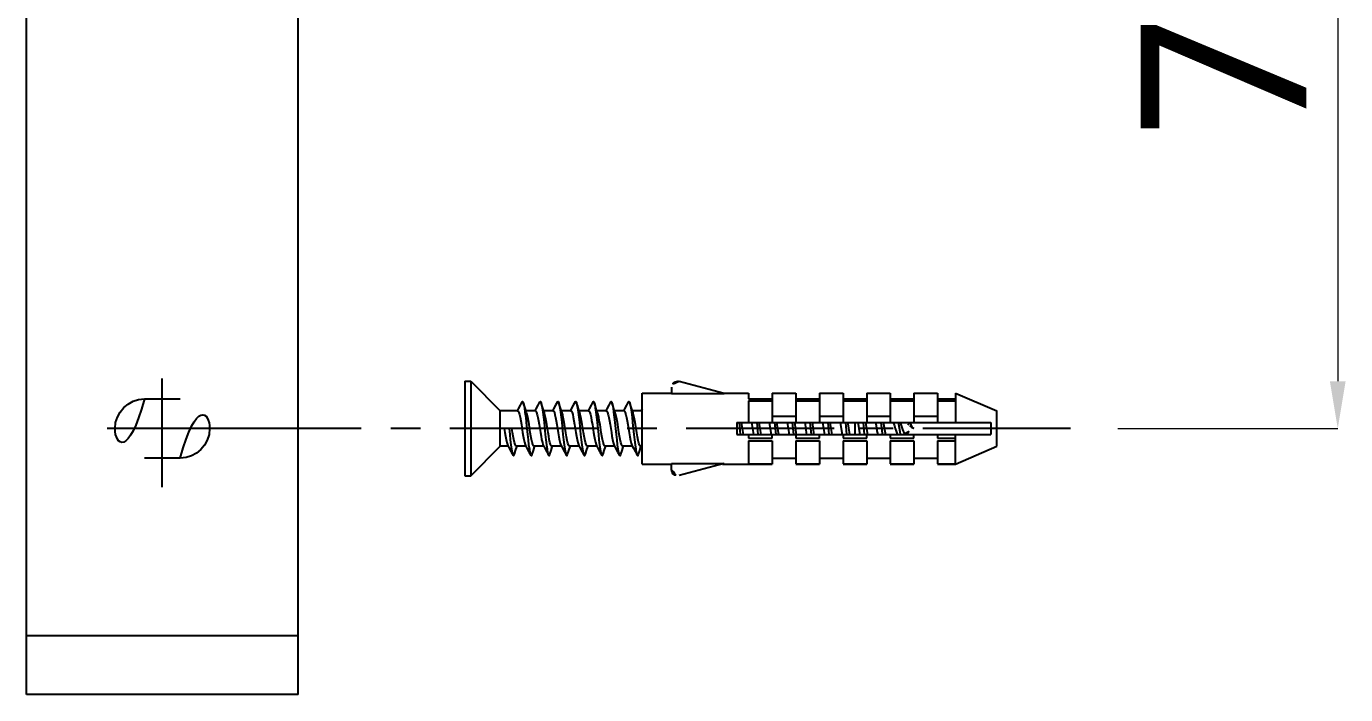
# Model space of a CAD drawing. Extents: x 16296660632 to 16296676729, y -37409619871 to -37409616801.
# Drawn here: x 16296676424.3 to 16296676535.9, y -37409617481.8 to -37409617425.3 of the extents above; entities that cross this region are included whole.
import ezdxf

# ---------------------------------------------------------------- set-up
doc = ezdxf.new("R2010")
doc.units = 0
doc.header["$LTSCALE"] = 10
doc.header["$MEASUREMENT"] = 0
doc.header["$PDMODE"] = 3
doc.header["$PDSIZE"] = -10
doc.linetypes.add('CENTER', pattern=[2, 1.25, -0.25, 0.25, -0.25])
doc.layers.get('0').update_dxf_attribs({"linetype": 'CONTINUOUS'})
doc.layers.get('DEFPOINTS').update_dxf_attribs({"linetype": 'CONTINUOUS'})
doc.styles.add('Daelim Dimension', font='NanumGothic.ttf')
doc.dimstyles.new('DEFAULT', dxfattribs={"dimscale": 2, "dimtxt": 2, "dimasz": 2, "dimexe": 0, "dimexo": 2, "dimgap": 1, "dimtad": 1, "dimdec": 1, "dimzin": 9, "dimdsep": 46, "dimtxsty": 'Daelim Dimension', "dimcen": 0.5, "dimclrd": 252, "dimclre": 252, "dimclrt": 3, "dimadec": 1, "dimazin": 0, "dimtfac": 1, "dimtdec": 1, "dimtix": 1, "dimtmove": 0, "dimatfit": 3, "dimfxl": 1, "dimtolj": 1, "dimtzin": 1, "dimlwd": 9, "dimlwe": 9, "dimarcsym": 0})

# ---------------------------------------------------------------- blocks, each defined once
blk = doc.blocks.new('*D5')
at = {"color": 5, "lineweight": 9, "ltscale": 0.5, "transparency": 16777216}
for p, q in [((16296676515.6384, -37409617389.26638), (16296676535.22091, -37409617389.26638)), ((16296676535.22091, -37409617393.26638), (16296676535.22091, -37409617455.26638)), ((16296676516.61379, -37409617459.26638), (16296676535.22091, -37409617459.26638))]:
    blk.add_line(p, q, dxfattribs=at)
at = {"color": 5, "ltscale": 0.5, "transparency": 16777216}
for points in [[(16296676534.55424, -37409617393.26638), (16296676535.88757, -37409617393.26638), (16296676535.22091, -37409617389.26638)], [(16296676534.55424, -37409617455.26638), (16296676535.88757, -37409617455.26638), (16296676535.22091, -37409617459.26638)]]:
    blk.add_solid(points, dxfattribs=at)
at = {"layer": 'DEFPOINTS', "color": 0, "ltscale": 0.5, "transparency": 16777216}
for p in [(16296676511.6384, -37409617389.26638), (16296676512.61379, -37409617459.26638), (16296676535.22091, -37409617459.26638)]:
    blk.add_point(p, dxfattribs=at)
at = {"color": 7, "ltscale": 0.5, "transparency": 16777216, "insert": (16296676525.65009, -37409617424.26638), "char_height": 14, "attachment_point": 5, "rotation": 90, "style": 'Daelim Dimension'}
blk.add_mtext('\\A1;70', dxfattribs=at)

msp = doc.modelspace()

# ---------------------------------------------------------------- linework, layer by layer
at = {"ltscale": 0.5}
for p, q in [((16296676424.28, -37409617481.77), (16296676424.28, -37409617368.77)), ((16296676447.28, -37409617481.77), (16296676447.28, -37409617368.77)), ((16296676435.78, -37409617464.23), (16296676435.78, -37409617455.04)), ((16296676434.28, -37409617456.77), (16296676437.28, -37409617456.77)), ((16296676440.45, -37409617459.27), (16296676431.1, -37409617459.27)), ((16296676437.28, -37409617461.77), (16296676434.28, -37409617461.77)), ((16296676424.28, -37409617476.77), (16296676447.28, -37409617476.77)), ((16296676447.28, -37409617481.77), (16296676424.28, -37409617481.77))]:
    msp.add_line(p, q, dxfattribs=at)
at = {"color": 2, "linetype": 'Continuous'}
for p, q in [((16296676461.37, -37409617455.27), (16296676461.87, -37409617455.27)), ((16296676461.37, -37409617455.27), (16296676461.37, -37409617463.27)), ((16296676461.87, -37409617455.27), (16296676464.37, -37409617457.77)), ((16296676461.87, -37409617455.27), (16296676461.87, -37409617463.27)), ((16296676483.32, -37409617456.31), (16296676479.5, -37409617455.28)), ((16296676476.37, -37409617456.27), (16296676478.87, -37409617456.27)), ((16296676476.37, -37409617462.27), (16296676476.37, -37409617456.27)), ((16296676478.87, -37409617455.77), (16296676478.87, -37409617456.31)), ((16296676478.87, -37409617456.31), (16296676483.32, -37409617456.31)), ((16296676483.17, -37409617456.27), (16296676485.37, -37409617456.27)), ((16296676485.37, -37409617456.27), (16296676485.37, -37409617456.77)), ((16296676487.37, -37409617456.27), (16296676489.37, -37409617456.27)), ((16296676487.37, -37409617456.27), (16296676489.37, -37409617456.27)), ((16296676487.37, -37409617456.27), (16296676487.37, -37409617458.77)), ((16296676489.37, -37409617456.27), (16296676489.37, -37409617458.77)), ((16296676491.37, -37409617456.27), (16296676493.37, -37409617456.27)), ((16296676491.37, -37409617456.27), (16296676493.37, -37409617456.27)), ((16296676491.37, -37409617456.27), (16296676491.37, -37409617458.77)), ((16296676493.37, -37409617456.27), (16296676493.37, -37409617458.77)), ((16296676495.37, -37409617456.27), (16296676497.37, -37409617456.27)), ((16296676495.37, -37409617456.27), (16296676497.37, -37409617456.27)), ((16296676495.37, -37409617456.27), (16296676495.37, -37409617458.77)), ((16296676497.37, -37409617456.27), (16296676497.37, -37409617458.77)), ((16296676499.37, -37409617456.27), (16296676501.37, -37409617456.27)), ((16296676499.37, -37409617456.27), (16296676501.37, -37409617456.27)), ((16296676499.37, -37409617456.27), (16296676499.37, -37409617458.77)), ((16296676501.37, -37409617456.27), (16296676501.37, -37409617458.77)), ((16296676502.87, -37409617456.27), (16296676506.37, -37409617457.77)), ((16296676502.87, -37409617456.27), (16296676502.87, -37409617458.77)), ((16296676468.88, -37409617457.61), (16296676468.8, -37409617457.77)), ((16296676470.38, -37409617457.61), (16296676470.3, -37409617457.77)), ((16296676471.88, -37409617457.61), (16296676471.8, -37409617457.77)), ((16296676473.38, -37409617457.61), (16296676473.3, -37409617457.77)), ((16296676474.88, -37409617457.61), (16296676474.8, -37409617457.77)), ((16296676476.37, -37409617457.64), (16296676476.3, -37409617457.77)), ((16296676485.37, -37409617456.77), (16296676487.37, -37409617456.77)), ((16296676485.37, -37409617456.92), (16296676487.37, -37409617456.92)), ((16296676485.37, -37409617456.92), (16296676485.37, -37409617458.77)), ((16296676489.37, -37409617456.77), (16296676491.37, -37409617456.77)), ((16296676489.37, -37409617456.92), (16296676491.37, -37409617456.92)), ((16296676493.37, -37409617456.77), (16296676495.37, -37409617456.77)), ((16296676493.37, -37409617456.92), (16296676495.37, -37409617456.92)), ((16296676497.37, -37409617456.77), (16296676499.37, -37409617456.77)), ((16296676497.37, -37409617456.92), (16296676499.37, -37409617456.92)), ((16296676501.37, -37409617456.77), (16296676502.87, -37409617456.77)), ((16296676501.37, -37409617456.92), (16296676502.87, -37409617456.92)), ((16296676465.84, -37409617457.77), (16296676464.37, -37409617457.77)), ((16296676464.37, -37409617460.77), (16296676464.37, -37409617457.77)), ((16296676467.34, -37409617457.77), (16296676466.54, -37409617457.77)), ((16296676468.84, -37409617457.77), (16296676468.04, -37409617457.77)), ((16296676470.34, -37409617457.77), (16296676469.54, -37409617457.77)), ((16296676471.84, -37409617457.77), (16296676471.04, -37409617457.77)), ((16296676472.6, -37409617457.94), (16296676472.52, -37409617457.71)), ((16296676473.34, -37409617457.77), (16296676472.54, -37409617457.77)), ((16296676474.84, -37409617457.77), (16296676474.04, -37409617457.77)), ((16296676476.34, -37409617457.77), (16296676475.54, -37409617457.77)), ((16296676476.34, -37409617457.77), (16296676476.37, -37409617457.79)), ((16296676484.37, -37409617458.77), (16296676505.87, -37409617458.77)), ((16296676484.37, -37409617458.77), (16296676484.37, -37409617459.77)), ((16296676484.57, -37409617458.77), (16296676484.67, -37409617459.77)), ((16296676484.81, -37409617458.93), (16296676484.78, -37409617458.77)), ((16296676486.07, -37409617458.77), (16296676486.17, -37409617459.77)), ((16296676486.31, -37409617458.93), (16296676486.28, -37409617458.77)), ((16296676487.37, -37409617458.22), (16296676489.37, -37409617458.22)), ((16296676487.57, -37409617458.77), (16296676487.67, -37409617459.77)), ((16296676488.63, -37409617458.77), (16296676488.66, -37409617458.93)), ((16296676489.07, -37409617458.77), (16296676489.17, -37409617459.77)), ((16296676490.13, -37409617458.77), (16296676490.16, -37409617458.93)), ((16296676490.57, -37409617458.77), (16296676490.67, -37409617459.77)), ((16296676491.37, -37409617458.22), (16296676493.37, -37409617458.22)), ((16296676491.63, -37409617458.77), (16296676491.66, -37409617458.93)), ((16296676492.07, -37409617458.77), (16296676492.17, -37409617459.77)), ((16296676492.31, -37409617458.93), (16296676492.28, -37409617458.77)), ((16296676493.57, -37409617458.77), (16296676493.67, -37409617459.77)), ((16296676494.37, -37409617458.77), (16296676494.37, -37409617459.77)), ((16296676494.63, -37409617458.77), (16296676494.65, -37409617458.91)), ((16296676495.07, -37409617458.77), (16296676495.17, -37409617459.77)), ((16296676495.37, -37409617458.22), (16296676497.37, -37409617458.22)), ((16296676496.56, -37409617458.77), (16296676496.61, -37409617459.23)), ((16296676499.02, -37409617458.77), (16296676498.86, -37409617458.98)), ((16296676499.25, -37409617459.2), (16296676499.05, -37409617458.77)), ((16296676499.37, -37409617458.22), (16296676501.37, -37409617458.22)), ((16296676505.87, -37409617458.77), (16296676505.87, -37409617459.77)), ((16296676506.37, -37409617460.77), (16296676506.37, -37409617457.77)), ((16296676465.36, -37409617459.27), (16296676464.71, -37409617459.27)), ((16296676484.37, -37409617459.77), (16296676505.87, -37409617459.77)), ((16296676485.37, -37409617459.77), (16296676485.37, -37409617460.07)), ((16296676485.77, -37409617459.6), (16296676485.79, -37409617459.77)), ((16296676487.27, -37409617459.63), (16296676487.29, -37409617459.77)), ((16296676487.37, -37409617460.07), (16296676487.37, -37409617459.77)), ((16296676487.94, -37409617459.77), (16296676487.92, -37409617459.63)), ((16296676489.37, -37409617459.77), (16296676489.37, -37409617460.07)), ((16296676489.44, -37409617459.77), (16296676489.41, -37409617459.6)), ((16296676490.94, -37409617459.77), (16296676490.91, -37409617459.6)), ((16296676491.37, -37409617460.07), (16296676491.37, -37409617459.77)), ((16296676493.27, -37409617459.63), (16296676493.29, -37409617459.77)), ((16296676493.37, -37409617459.77), (16296676493.37, -37409617460.07)), ((16296676495.36, -37409617459.27), (16296676494.71, -37409617459.27)), ((16296676495.37, -37409617460.07), (16296676495.37, -37409617459.77)), ((16296676495.42, -37409617459.62), (16296676495.44, -37409617459.75)), ((16296676497.37, -37409617459.77), (16296676497.37, -37409617460.07)), ((16296676498.56, -37409617459.68), (16296676498.62, -37409617459.72)), ((16296676498.64, -37409617459.7), (16296676498.61, -37409617459.71)), ((16296676498.62, -37409617459.72), (16296676498.66, -37409617459.73)), ((16296676499.37, -37409617460.07), (16296676499.37, -37409617459.77)), ((16296676501.37, -37409617459.77), (16296676501.37, -37409617460.07)), ((16296676502.87, -37409617462.27), (16296676502.87, -37409617459.77)), ((16296676461.87, -37409617463.27), (16296676464.37, -37409617460.77)), ((16296676465.05, -37409617460.77), (16296676464.37, -37409617460.77)), ((16296676466.55, -37409617460.77), (16296676465.73, -37409617460.77)), ((16296676468.05, -37409617460.77), (16296676467.23, -37409617460.77)), ((16296676467.27, -37409617460.82), (16296676467.29, -37409617460.77)), ((16296676468.01, -37409617460.7), (16296676468.05, -37409617460.77)), ((16296676469.55, -37409617460.77), (16296676468.73, -37409617460.77)), ((16296676468.77, -37409617460.82), (16296676468.79, -37409617460.77)), ((16296676469.51, -37409617460.7), (16296676469.63, -37409617460.93)), ((16296676471.05, -37409617460.77), (16296676470.23, -37409617460.77)), ((16296676470.27, -37409617460.82), (16296676470.29, -37409617460.77)), ((16296676472.55, -37409617460.77), (16296676471.73, -37409617460.77)), ((16296676471.77, -37409617460.82), (16296676471.79, -37409617460.77)), ((16296676474.05, -37409617460.77), (16296676473.23, -37409617460.77)), ((16296676473.27, -37409617460.82), (16296676473.29, -37409617460.77)), ((16296676475.55, -37409617460.77), (16296676474.73, -37409617460.77)), ((16296676474.77, -37409617460.82), (16296676474.79, -37409617460.77)), ((16296676476.37, -37409617460.77), (16296676476.23, -37409617460.77)), ((16296676485.37, -37409617460.07), (16296676487.37, -37409617460.07)), ((16296676485.37, -37409617460.31), (16296676487.37, -37409617460.31)), ((16296676485.37, -37409617460.31), (16296676485.37, -37409617462.26)), ((16296676487.37, -37409617460.31), (16296676487.37, -37409617462.27)), ((16296676489.37, -37409617460.07), (16296676491.37, -37409617460.07)), ((16296676489.37, -37409617460.31), (16296676491.37, -37409617460.31)), ((16296676489.37, -37409617460.31), (16296676489.37, -37409617462.26)), ((16296676491.37, -37409617460.31), (16296676491.37, -37409617462.27)), ((16296676493.37, -37409617460.07), (16296676495.37, -37409617460.07)), ((16296676493.37, -37409617460.31), (16296676495.37, -37409617460.31)), ((16296676493.37, -37409617460.31), (16296676493.37, -37409617462.26)), ((16296676495.37, -37409617460.31), (16296676495.37, -37409617462.27)), ((16296676497.37, -37409617460.07), (16296676499.37, -37409617460.07)), ((16296676497.37, -37409617460.31), (16296676499.37, -37409617460.31)), ((16296676497.37, -37409617460.31), (16296676497.37, -37409617462.26)), ((16296676499.37, -37409617460.31), (16296676499.37, -37409617462.27)), ((16296676501.37, -37409617460.07), (16296676502.87, -37409617460.07)), ((16296676501.37, -37409617460.31), (16296676502.87, -37409617460.31)), ((16296676501.37, -37409617460.31), (16296676501.37, -37409617462.26)), ((16296676502.87, -37409617462.27), (16296676506.37, -37409617460.77)), ((16296676487.37, -37409617461.77), (16296676489.37, -37409617461.77)), ((16296676491.37, -37409617461.77), (16296676493.37, -37409617461.77)), ((16296676495.37, -37409617461.77), (16296676497.37, -37409617461.77)), ((16296676499.37, -37409617461.77), (16296676501.37, -37409617461.77)), ((16296676461.37, -37409617463.27), (16296676461.87, -37409617463.27)), ((16296676476.37, -37409617462.27), (16296676478.87, -37409617462.27)), ((16296676478.87, -37409617462.22), (16296676483.32, -37409617462.22)), ((16296676478.87, -37409617462.77), (16296676478.87, -37409617462.22)), ((16296676483.32, -37409617462.22), (16296676479.5, -37409617463.25)), ((16296676483.17, -37409617462.27), (16296676487.37, -37409617462.27)), ((16296676485.37, -37409617462.26), (16296676487.37, -37409617462.26)), ((16296676489.37, -37409617462.26), (16296676491.37, -37409617462.26)), ((16296676489.37, -37409617462.27), (16296676491.37, -37409617462.27)), ((16296676493.37, -37409617462.26), (16296676495.37, -37409617462.26)), ((16296676493.37, -37409617462.27), (16296676495.37, -37409617462.27)), ((16296676497.37, -37409617462.26), (16296676499.37, -37409617462.26)), ((16296676497.37, -37409617462.27), (16296676499.37, -37409617462.27)), ((16296676501.37, -37409617462.26), (16296676502.87, -37409617462.26)), ((16296676501.37, -37409617462.27), (16296676502.87, -37409617462.27))]:
    msp.add_line(p, q, dxfattribs=at)
at = {"color": 1, "linetype": 'CENTER'}
msp.add_line((16296676512.61, -37409617459.27), (16296676440.45, -37409617459.27), dxfattribs=at)
at = {"color": 2, "linetype": 'Continuous'}
for points in [[(16296676466.2, -37409617457.01), (16296676466.05, -37409617457.3), (16296676465.88, -37409617457.61), (16296676465.8, -37409617457.77)], [(16296676466.2, -37409617457.01), (16296676466.21, -37409617457), (16296676466.26, -37409617456.97), (16296676466.31, -37409617457.05), (16296676466.32, -37409617457.09)], [(16296676466.6, -37409617457.94), (16296676466.52, -37409617457.71), (16296676466.42, -37409617457.39), (16296676466.32, -37409617457.09)], [(16296676466.32, -37409617457.09), (16296676466.36, -37409617457.24), (16296676466.41, -37409617457.51), (16296676466.46, -37409617457.88), (16296676466.52, -37409617458.3), (16296676466.57, -37409617458.77)], [(16296676467.7, -37409617457.01), (16296676467.55, -37409617457.3), (16296676467.38, -37409617457.61), (16296676467.3, -37409617457.77)], [(16296676467.7, -37409617457.01), (16296676467.71, -37409617457), (16296676467.76, -37409617456.97), (16296676467.81, -37409617457.05), (16296676467.82, -37409617457.09)], [(16296676468.1, -37409617457.94), (16296676468.02, -37409617457.71), (16296676467.92, -37409617457.39), (16296676467.82, -37409617457.09)], [(16296676467.82, -37409617457.09), (16296676467.86, -37409617457.24), (16296676467.91, -37409617457.51), (16296676467.96, -37409617457.88), (16296676468.02, -37409617458.3), (16296676468.07, -37409617458.77)], [(16296676469.2, -37409617457.01), (16296676469.05, -37409617457.3), (16296676468.88, -37409617457.61)], [(16296676469.2, -37409617457.01), (16296676469.21, -37409617457), (16296676469.26, -37409617456.97), (16296676469.31, -37409617457.05), (16296676469.32, -37409617457.09)], [(16296676469.6, -37409617457.94), (16296676469.52, -37409617457.71), (16296676469.42, -37409617457.39), (16296676469.32, -37409617457.09)], [(16296676469.32, -37409617457.09), (16296676469.36, -37409617457.24), (16296676469.41, -37409617457.51), (16296676469.46, -37409617457.88), (16296676469.52, -37409617458.3), (16296676469.57, -37409617458.77)], [(16296676470.7, -37409617457.01), (16296676470.55, -37409617457.3), (16296676470.38, -37409617457.61)], [(16296676470.7, -37409617457.01), (16296676470.71, -37409617457), (16296676470.76, -37409617456.97), (16296676470.81, -37409617457.05), (16296676470.82, -37409617457.09)], [(16296676471.1, -37409617457.94), (16296676471.02, -37409617457.71), (16296676470.92, -37409617457.39), (16296676470.82, -37409617457.09)], [(16296676470.82, -37409617457.09), (16296676470.86, -37409617457.24), (16296676470.91, -37409617457.51), (16296676470.96, -37409617457.88), (16296676471.02, -37409617458.3), (16296676471.07, -37409617458.77), (16296676471.17, -37409617459.76)], [(16296676472.2, -37409617457.01), (16296676472.05, -37409617457.3), (16296676471.88, -37409617457.61)], [(16296676472.2, -37409617457.01), (16296676472.21, -37409617457), (16296676472.26, -37409617456.97), (16296676472.31, -37409617457.05), (16296676472.32, -37409617457.09)], [(16296676472.52, -37409617457.71), (16296676472.42, -37409617457.39), (16296676472.32, -37409617457.09)], [(16296676472.32, -37409617457.09), (16296676472.36, -37409617457.24), (16296676472.41, -37409617457.51), (16296676472.46, -37409617457.88), (16296676472.52, -37409617458.3), (16296676472.57, -37409617458.77)], [(16296676473.7, -37409617457.01), (16296676473.55, -37409617457.3), (16296676473.38, -37409617457.61)], [(16296676473.7, -37409617457.01), (16296676473.71, -37409617457), (16296676473.76, -37409617456.97), (16296676473.81, -37409617457.05), (16296676473.82, -37409617457.09)], [(16296676474.1, -37409617457.94), (16296676474.02, -37409617457.71), (16296676473.92, -37409617457.39), (16296676473.82, -37409617457.09)], [(16296676473.82, -37409617457.09), (16296676473.86, -37409617457.24), (16296676473.91, -37409617457.51), (16296676473.96, -37409617457.88), (16296676474.02, -37409617458.3), (16296676474.07, -37409617458.77)], [(16296676475.2, -37409617457.01), (16296676475.05, -37409617457.3), (16296676474.88, -37409617457.61)], [(16296676475.2, -37409617457.01), (16296676475.21, -37409617457), (16296676475.26, -37409617456.97), (16296676475.31, -37409617457.05), (16296676475.32, -37409617457.09)], [(16296676475.6, -37409617457.94), (16296676475.52, -37409617457.71), (16296676475.42, -37409617457.39), (16296676475.32, -37409617457.09)], [(16296676475.32, -37409617457.09), (16296676475.36, -37409617457.24), (16296676475.41, -37409617457.51), (16296676475.46, -37409617457.88), (16296676475.52, -37409617458.3), (16296676475.57, -37409617458.77)], [(16296676465.84, -37409617457.77), (16296676465.89, -37409617457.8), (16296676465.94, -37409617457.92), (16296676466, -37409617458.09), (16296676466.05, -37409617458.32), (16296676466.1, -37409617458.61), (16296676466.16, -37409617458.93)], [(16296676466.57, -37409617458.77), (16296676466.67, -37409617459.76), (16296676466.72, -37409617460.23), (16296676466.77, -37409617460.66), (16296676466.83, -37409617461.02), (16296676466.88, -37409617461.3), (16296676466.93, -37409617461.48), (16296676466.95, -37409617461.52)], [(16296676466.91, -37409617459.6), (16296676466.81, -37409617458.93), (16296676466.75, -37409617458.61), (16296676466.7, -37409617458.32), (16296676466.64, -37409617458.09), (16296676466.6, -37409617457.94)], [(16296676467.34, -37409617457.77), (16296676467.39, -37409617457.8), (16296676467.44, -37409617457.91), (16296676467.5, -37409617458.1), (16296676467.55, -37409617458.33), (16296676467.6, -37409617458.61), (16296676467.66, -37409617458.93)], [(16296676468.07, -37409617458.77), (16296676468.17, -37409617459.76), (16296676468.22, -37409617460.23), (16296676468.27, -37409617460.66), (16296676468.33, -37409617461.02), (16296676468.38, -37409617461.3), (16296676468.43, -37409617461.48), (16296676468.45, -37409617461.52)], [(16296676468.41, -37409617459.6), (16296676468.31, -37409617458.93), (16296676468.25, -37409617458.61), (16296676468.2, -37409617458.33), (16296676468.15, -37409617458.1), (16296676468.1, -37409617457.94)], [(16296676468.84, -37409617457.77), (16296676468.89, -37409617457.8), (16296676468.95, -37409617457.92), (16296676469, -37409617458.1), (16296676469.05, -37409617458.34), (16296676469.11, -37409617458.62), (16296676469.16, -37409617458.94), (16296676469.27, -37409617459.63)], [(16296676469.57, -37409617458.77), (16296676469.67, -37409617459.76), (16296676469.72, -37409617460.23), (16296676469.77, -37409617460.66), (16296676469.83, -37409617461.02), (16296676469.88, -37409617461.3), (16296676469.93, -37409617461.48), (16296676469.95, -37409617461.52)], [(16296676469.92, -37409617459.63), (16296676469.81, -37409617458.94), (16296676469.75, -37409617458.62), (16296676469.7, -37409617458.34), (16296676469.65, -37409617458.1), (16296676469.6, -37409617457.94)], [(16296676470.34, -37409617457.77), (16296676470.39, -37409617457.8), (16296676470.44, -37409617457.91), (16296676470.5, -37409617458.09), (16296676470.55, -37409617458.32), (16296676470.6, -37409617458.61), (16296676470.66, -37409617458.93), (16296676470.77, -37409617459.6)], [(16296676471.31, -37409617458.93), (16296676471.25, -37409617458.61), (16296676471.2, -37409617458.32), (16296676471.14, -37409617458.09), (16296676471.1, -37409617457.94)], [(16296676471.84, -37409617457.77), (16296676471.89, -37409617457.8), (16296676471.94, -37409617457.92), (16296676472, -37409617458.09), (16296676472.05, -37409617458.32), (16296676472.1, -37409617458.61), (16296676472.16, -37409617458.93), (16296676472.26, -37409617459.6)], [(16296676472.57, -37409617458.77), (16296676472.67, -37409617459.76), (16296676472.72, -37409617460.23), (16296676472.77, -37409617460.66), (16296676472.83, -37409617461.02), (16296676472.88, -37409617461.3), (16296676472.93, -37409617461.48), (16296676472.95, -37409617461.52)], [(16296676472.81, -37409617458.93), (16296676472.75, -37409617458.61), (16296676472.7, -37409617458.32), (16296676472.64, -37409617458.09), (16296676472.6, -37409617457.94)], [(16296676473.34, -37409617457.77), (16296676473.39, -37409617457.8), (16296676473.44, -37409617457.91), (16296676473.5, -37409617458.1), (16296676473.55, -37409617458.33), (16296676473.6, -37409617458.61), (16296676473.66, -37409617458.93), (16296676473.77, -37409617459.6)], [(16296676474.07, -37409617458.77), (16296676474.17, -37409617459.76), (16296676474.22, -37409617460.23), (16296676474.27, -37409617460.66), (16296676474.33, -37409617461.02), (16296676474.38, -37409617461.3), (16296676474.43, -37409617461.48), (16296676474.45, -37409617461.52)], [(16296676474.31, -37409617458.93), (16296676474.25, -37409617458.61), (16296676474.2, -37409617458.33), (16296676474.15, -37409617458.1), (16296676474.1, -37409617457.94)], [(16296676474.84, -37409617457.77), (16296676474.89, -37409617457.8), (16296676474.95, -37409617457.92), (16296676475, -37409617458.1), (16296676475.05, -37409617458.34), (16296676475.11, -37409617458.62), (16296676475.16, -37409617458.94), (16296676475.27, -37409617459.63)], [(16296676475.57, -37409617458.77), (16296676475.67, -37409617459.76), (16296676475.72, -37409617460.23), (16296676475.77, -37409617460.66), (16296676475.83, -37409617461.02), (16296676475.88, -37409617461.3), (16296676475.93, -37409617461.48), (16296676475.95, -37409617461.52)], [(16296676475.92, -37409617459.63), (16296676475.81, -37409617458.94), (16296676475.75, -37409617458.62), (16296676475.7, -37409617458.34), (16296676475.65, -37409617458.1), (16296676475.6, -37409617457.94)], [(16296676485.63, -37409617458.77), (16296676485.66, -37409617458.93), (16296676485.77, -37409617459.6)], [(16296676487.13, -37409617458.77), (16296676487.16, -37409617458.94), (16296676487.27, -37409617459.63)], [(16296676487.92, -37409617459.63), (16296676487.81, -37409617458.94), (16296676487.78, -37409617458.77)], [(16296676489.41, -37409617459.6), (16296676489.31, -37409617458.93), (16296676489.28, -37409617458.78)], [(16296676490.91, -37409617459.6), (16296676490.81, -37409617458.93), (16296676490.78, -37409617458.77)], [(16296676493.13, -37409617458.77), (16296676493.16, -37409617458.94), (16296676493.27, -37409617459.63)], [(16296676493.94, -37409617459.77), (16296676493.91, -37409617459.59), (16296676493.85, -37409617459.23), (16296676493.8, -37409617458.88), (16296676493.78, -37409617458.77)], [(16296676495.28, -37409617458.77), (16296676495.3, -37409617458.92), (16296676495.42, -37409617459.62)], [(16296676496.12, -37409617458.77), (16296676496.16, -37409617459), (16296676496.21, -37409617459.27)], [(16296676496.77, -37409617458.77), (16296676496.79, -37409617458.88), (16296676496.85, -37409617459.19), (16296676496.9, -37409617459.5), (16296676496.95, -37409617459.77)], [(16296676497.64, -37409617458.77), (16296676497.65, -37409617458.81), (16296676497.72, -37409617459.04), (16296676497.79, -37409617459.27)], [(16296676498.04, -37409617458.77), (16296676498.06, -37409617458.89), (16296676498.11, -37409617459.21), (16296676498.16, -37409617459.52), (16296676498.2, -37409617459.77)], [(16296676498.19, -37409617458.77), (16296676498.22, -37409617458.84), (16296676498.33, -37409617459.19)], [(16296676464.71, -37409617459.27), (16296676464.77, -37409617459.6), (16296676464.82, -37409617459.92), (16296676464.87, -37409617460.21), (16296676464.93, -37409617460.44), (16296676464.98, -37409617460.62), (16296676465.01, -37409617460.7)], [(16296676465.12, -37409617459.27), (16296676465.17, -37409617459.76), (16296676465.22, -37409617460.23), (16296676465.27, -37409617460.66), (16296676465.33, -37409617461.02), (16296676465.38, -37409617461.3), (16296676465.43, -37409617461.48), (16296676465.45, -37409617461.52)], [(16296676465.73, -37409617460.77), (16296676465.68, -37409617460.73), (16296676465.63, -37409617460.62), (16296676465.57, -37409617460.44), (16296676465.52, -37409617460.21), (16296676465.47, -37409617459.92), (16296676465.41, -37409617459.6), (16296676465.36, -37409617459.27)], [(16296676466.16, -37409617458.93), (16296676466.26, -37409617459.6), (16296676466.32, -37409617459.91), (16296676466.37, -37409617460.19), (16296676466.42, -37409617460.43), (16296676466.48, -37409617460.61), (16296676466.51, -37409617460.7)], [(16296676467.23, -37409617460.77), (16296676467.18, -37409617460.73), (16296676467.13, -37409617460.61), (16296676467.07, -37409617460.43), (16296676467.02, -37409617460.19), (16296676466.96, -37409617459.91), (16296676466.91, -37409617459.6)], [(16296676467.66, -37409617458.93), (16296676467.77, -37409617459.6), (16296676467.82, -37409617459.92), (16296676467.87, -37409617460.2), (16296676467.93, -37409617460.44), (16296676467.98, -37409617460.62), (16296676468.01, -37409617460.7)], [(16296676468.73, -37409617460.77), (16296676468.68, -37409617460.73), (16296676468.63, -37409617460.62), (16296676468.57, -37409617460.44), (16296676468.52, -37409617460.2), (16296676468.47, -37409617459.92), (16296676468.41, -37409617459.6)], [(16296676469.27, -37409617459.63), (16296676469.33, -37409617459.97), (16296676469.39, -37409617460.27), (16296676469.44, -37409617460.5), (16296676469.5, -37409617460.67), (16296676469.51, -37409617460.7)], [(16296676470.23, -37409617460.77), (16296676470.2, -37409617460.75), (16296676470.15, -37409617460.67), (16296676470.09, -37409617460.5), (16296676470.03, -37409617460.27), (16296676469.98, -37409617459.97), (16296676469.92, -37409617459.63)], [(16296676470.77, -37409617459.6), (16296676470.82, -37409617459.92), (16296676470.87, -37409617460.21), (16296676470.93, -37409617460.44), (16296676470.98, -37409617460.62), (16296676471.01, -37409617460.7)], [(16296676471.17, -37409617459.76), (16296676471.22, -37409617460.23), (16296676471.27, -37409617460.66), (16296676471.33, -37409617461.02), (16296676471.38, -37409617461.3), (16296676471.43, -37409617461.48), (16296676471.45, -37409617461.52)], [(16296676471.73, -37409617460.77), (16296676471.68, -37409617460.73), (16296676471.63, -37409617460.62), (16296676471.57, -37409617460.44), (16296676471.52, -37409617460.21), (16296676471.47, -37409617459.92), (16296676471.41, -37409617459.6), (16296676471.31, -37409617458.93)], [(16296676472.26, -37409617459.6), (16296676472.32, -37409617459.91), (16296676472.37, -37409617460.19), (16296676472.42, -37409617460.43), (16296676472.48, -37409617460.61), (16296676472.51, -37409617460.7)], [(16296676473.23, -37409617460.77), (16296676473.18, -37409617460.73), (16296676473.13, -37409617460.61), (16296676473.07, -37409617460.43), (16296676473.02, -37409617460.19), (16296676472.96, -37409617459.91), (16296676472.91, -37409617459.6), (16296676472.81, -37409617458.93)], [(16296676473.77, -37409617459.6), (16296676473.82, -37409617459.92), (16296676473.87, -37409617460.2), (16296676473.93, -37409617460.44), (16296676473.98, -37409617460.62), (16296676474.01, -37409617460.7)], [(16296676474.73, -37409617460.77), (16296676474.68, -37409617460.73), (16296676474.63, -37409617460.62), (16296676474.57, -37409617460.44), (16296676474.52, -37409617460.2), (16296676474.47, -37409617459.92), (16296676474.41, -37409617459.6), (16296676474.31, -37409617458.93)], [(16296676475.27, -37409617459.63), (16296676475.33, -37409617459.97), (16296676475.39, -37409617460.27), (16296676475.44, -37409617460.5), (16296676475.5, -37409617460.67), (16296676475.51, -37409617460.7)], [(16296676476.23, -37409617460.77), (16296676476.2, -37409617460.75), (16296676476.15, -37409617460.67), (16296676476.09, -37409617460.5), (16296676476.03, -37409617460.27), (16296676475.98, -37409617459.97), (16296676475.92, -37409617459.63)], [(16296676484.94, -37409617459.77), (16296676484.91, -37409617459.6), (16296676484.81, -37409617458.93)], [(16296676486.44, -37409617459.77), (16296676486.41, -37409617459.6), (16296676486.31, -37409617458.93)], [(16296676488.66, -37409617458.93), (16296676488.77, -37409617459.6), (16296676488.79, -37409617459.77)], [(16296676490.16, -37409617458.93), (16296676490.26, -37409617459.6), (16296676490.29, -37409617459.77)], [(16296676491.66, -37409617458.93), (16296676491.77, -37409617459.6), (16296676491.79, -37409617459.77)], [(16296676492.44, -37409617459.77), (16296676492.41, -37409617459.6), (16296676492.31, -37409617458.93)], [(16296676494.65, -37409617458.91), (16296676494.77, -37409617459.62), (16296676494.79, -37409617459.77)], [(16296676496.21, -37409617459.27), (16296676496.27, -37409617459.57), (16296676496.31, -37409617459.77)], [(16296676496.61, -37409617459.23), (16296676496.67, -37409617459.67), (16296676496.68, -37409617459.77)], [(16296676497.79, -37409617459.27), (16296676497.86, -37409617459.48), (16296676497.93, -37409617459.67), (16296676497.98, -37409617459.77)], [(16296676498.33, -37409617459.19), (16296676498.39, -37409617459.35), (16296676498.45, -37409617459.49), (16296676498.5, -37409617459.6), (16296676498.56, -37409617459.68)], [(16296676498.66, -37409617459.73), (16296676498.67, -37409617459.73), (16296676498.73, -37409617459.7)], [(16296676498.73, -37409617459.7), (16296676498.79, -37409617459.65), (16296676498.85, -37409617459.58), (16296676498.85, -37409617459.57)], [(16296676498.8, -37409617459.77), (16296676498.86, -37409617459.62), (16296676498.9, -37409617459.55)], [(16296676465.01, -37409617460.7), (16296676465.13, -37409617460.93), (16296676465.3, -37409617461.24), (16296676465.45, -37409617461.52)], [(16296676465.57, -37409617461.44), (16296676465.67, -37409617461.14), (16296676465.77, -37409617460.82), (16296676465.79, -37409617460.77)], [(16296676466.51, -37409617460.7), (16296676466.63, -37409617460.93), (16296676466.8, -37409617461.24), (16296676466.95, -37409617461.52)], [(16296676467.07, -37409617461.44), (16296676467.17, -37409617461.14), (16296676467.27, -37409617460.82)], [(16296676468.05, -37409617460.77), (16296676468.13, -37409617460.93), (16296676468.3, -37409617461.24), (16296676468.45, -37409617461.52)], [(16296676468.57, -37409617461.44), (16296676468.67, -37409617461.14), (16296676468.77, -37409617460.82)], [(16296676469.63, -37409617460.93), (16296676469.8, -37409617461.24), (16296676469.95, -37409617461.52)], [(16296676470.07, -37409617461.44), (16296676470.17, -37409617461.14), (16296676470.27, -37409617460.82)], [(16296676471.01, -37409617460.7), (16296676471.13, -37409617460.93), (16296676471.3, -37409617461.24), (16296676471.45, -37409617461.52)], [(16296676471.57, -37409617461.44), (16296676471.67, -37409617461.14), (16296676471.77, -37409617460.82)], [(16296676472.51, -37409617460.7), (16296676472.63, -37409617460.93), (16296676472.8, -37409617461.24), (16296676472.95, -37409617461.52)], [(16296676473.07, -37409617461.44), (16296676473.17, -37409617461.14), (16296676473.27, -37409617460.82)], [(16296676474.01, -37409617460.7), (16296676474.13, -37409617460.93), (16296676474.3, -37409617461.24), (16296676474.45, -37409617461.52)], [(16296676474.57, -37409617461.44), (16296676474.67, -37409617461.14), (16296676474.77, -37409617460.82)], [(16296676475.51, -37409617460.7), (16296676475.63, -37409617460.93), (16296676475.8, -37409617461.24), (16296676475.95, -37409617461.52)], [(16296676476.07, -37409617461.44), (16296676476.17, -37409617461.14), (16296676476.27, -37409617460.82), (16296676476.29, -37409617460.77)], [(16296676465.45, -37409617461.52), (16296676465.48, -37409617461.56), (16296676465.53, -37409617461.54), (16296676465.57, -37409617461.44)], [(16296676466.95, -37409617461.52), (16296676466.98, -37409617461.56), (16296676467.03, -37409617461.54), (16296676467.07, -37409617461.44)], [(16296676468.45, -37409617461.52), (16296676468.48, -37409617461.56), (16296676468.53, -37409617461.54), (16296676468.57, -37409617461.44)], [(16296676469.95, -37409617461.52), (16296676469.98, -37409617461.56), (16296676470.03, -37409617461.54), (16296676470.07, -37409617461.44)], [(16296676471.45, -37409617461.52), (16296676471.48, -37409617461.56), (16296676471.53, -37409617461.54), (16296676471.57, -37409617461.44)], [(16296676472.95, -37409617461.52), (16296676472.98, -37409617461.56), (16296676473.03, -37409617461.54), (16296676473.07, -37409617461.44)], [(16296676474.45, -37409617461.52), (16296676474.48, -37409617461.56), (16296676474.53, -37409617461.54), (16296676474.57, -37409617461.44)], [(16296676475.95, -37409617461.52), (16296676475.98, -37409617461.56), (16296676476.03, -37409617461.54), (16296676476.07, -37409617461.44)]]:
    msp.add_lwpolyline(points, dxfattribs=at)
for centre, radius, start, end in [((16296676479.37, -37409617455.77), 0.5, 75, 180), ((16296676494.37, -37409617466.85), 9.08, 56.6015, 63.0672), ((16296676494.37, -37409617451.68), 9.08, 298.0509, 303.3985), ((16296676479.37, -37409617462.77), 0.5, 180, 285)]:
    msp.add_arc(centre, radius, start, end, dxfattribs=at)
at = {"ltscale": 0.5}
for centre, start, end in [((16296676434.28, -37409617459.27), 90, 270), ((16296676437.28, -37409617459.27), 270, 90)]:
    msp.add_arc(centre, 2.5, start, end, dxfattribs=at)

# ---------------------------------------------------------------- dimensions: what is measured, and where the dimension line sits
at = {"color": 5, "ltscale": 0.5}
dim = msp.add_linear_dim(base=(16296676535.22, -37409617459.27), p1=(16296676511.64, -37409617389.27), p2=(16296676512.61, -37409617459.27), angle=90, dimstyle='DEFAULT', override={"dimtxt": 7, "dimclrd": 5, "dimclre": 5, "dimclrt": 7}, dxfattribs=at)
dim.commit()
dim.dimension.update_dxf_attribs({"geometry": '*D5', "text_midpoint": (16296676525.65, -37409617424.27)})

doc.saveas('drawing.dxf')
